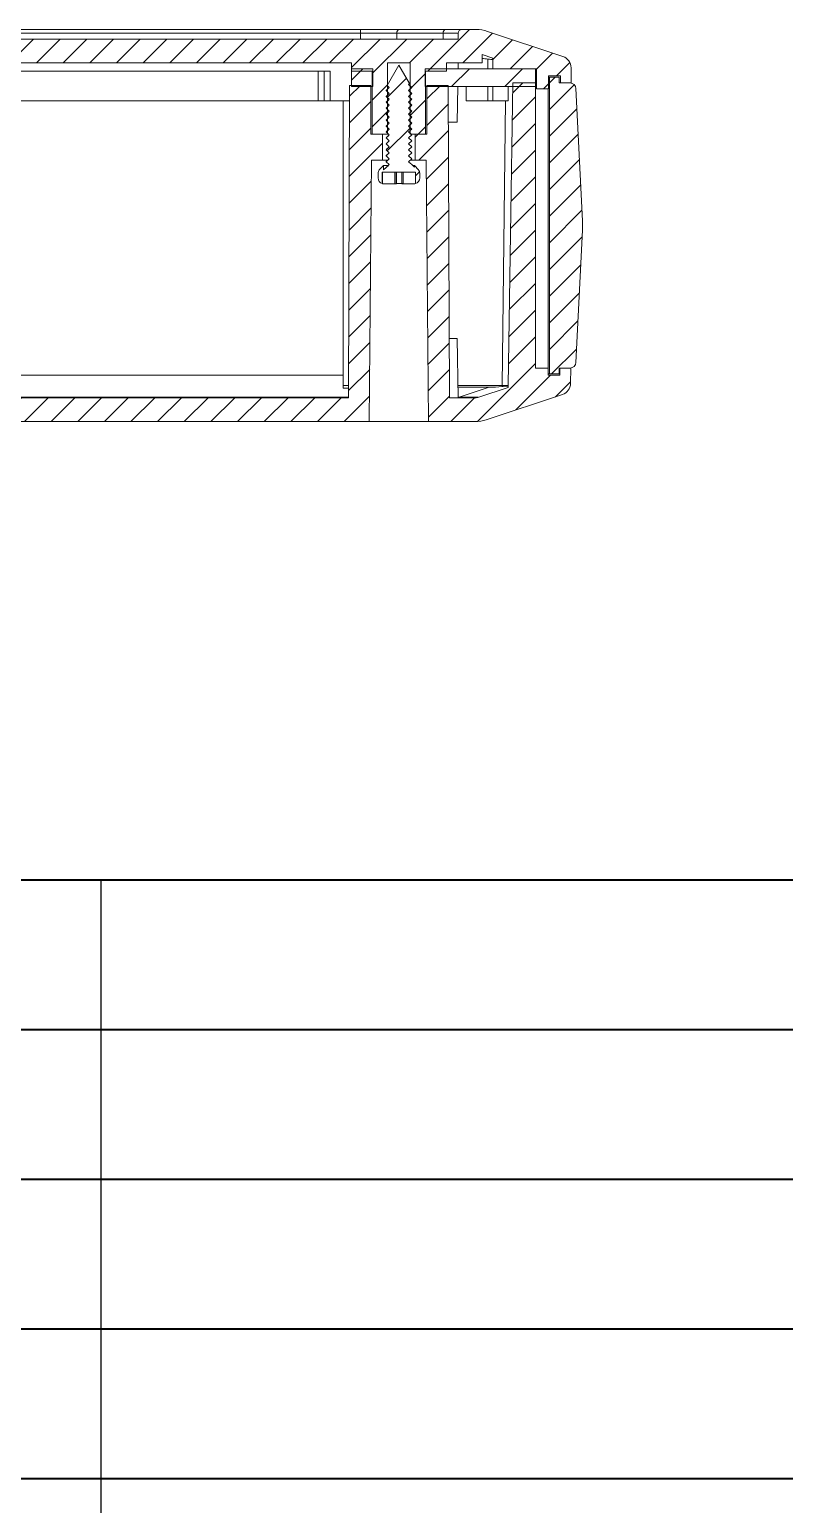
# Model space of a CAD drawing. Header units: inches. Extents: x 1153 to 4131, y 573 to 1071.
# Drawn here: x 1664.3 to 1727.9, y 702.7 to 826.8 of the extents above; entities that cross this region are included whole.
import ezdxf

# ---------------------------------------------------------------- set-up
doc = ezdxf.new("R2010")
doc.units = ezdxf.units.IN
doc.layers.add('粗实线', color=7, linetype='Continuous', lineweight=30)
pattern_1 = [(45, (-1071.9784, -1023.8246), (-1.122532, 1.122532), [])]
pattern_2 = [(45, (1587.2907, 758.8273), (-2.245064, 2.245064), [])]

msp = doc.modelspace()

# ---------------------------------------------------------------- hatches: boundary and pattern name
at = {"linetype": 'Continuous', "lineweight": 0}
h = msp.add_hatch(dxfattribs=at)
h.set_pattern_fill('ANSI31', color=4, scale=0.5, style=0)
h.set_pattern_definition(pattern_1)
edge = h.paths.add_edge_path(flags=0)
edge.add_line((1617.859, 821.837), (1618.859, 821.837))
edge.add_line((1618.859, 821.837), (1618.859, 823.537))
edge.add_line((1618.859, 823.537), (1622.559, 823.537))
edge.add_line((1622.559, 823.537), (1622.559, 824.429))
edge.add_line((1622.559, 824.429), (1623.459, 824.729))
edge.add_line((1623.459, 824.729), (1623.459, 824.037))
edge.add_line((1623.459, 824.037), (1626.459, 824.037))
edge.add_line((1626.459, 824.037), (1626.459, 823.337))
edge.add_line((1626.459, 823.337), (1628.209, 823.337))
edge.add_line((1628.209, 823.337), (1628.209, 818.037))
edge.add_line((1628.209, 818.037), (1629.509, 818.037))
edge.add_line((1629.509, 818.037), (1629.509, 824.037))
edge.add_line((1629.509, 824.037), (1631.409, 824.037))
edge.add_line((1631.409, 824.037), (1631.409, 818.037))
edge.add_line((1631.409, 818.037), (1632.709, 818.037))
edge.add_line((1632.709, 818.037), (1632.709, 823.337))
edge.add_line((1632.709, 823.337), (1634.459, 823.337))
edge.add_line((1634.459, 823.337), (1634.459, 824.037))
edge.add_line((1634.459, 824.037), (1691.459, 824.037))
edge.add_line((1691.459, 824.037), (1691.459, 823.337))
edge.add_line((1691.459, 823.337), (1693.209, 823.337))
edge.add_line((1693.209, 823.337), (1693.209, 818.037))
edge.add_line((1693.209, 818.037), (1694.509, 818.037))
edge.add_line((1694.509, 818.037), (1694.509, 824.037))
edge.add_line((1694.509, 824.037), (1696.409, 824.037))
edge.add_line((1696.409, 824.037), (1696.409, 818.037))
edge.add_line((1696.409, 818.037), (1697.709, 818.037))
edge.add_line((1697.709, 818.037), (1697.709, 823.337))
edge.add_line((1697.709, 823.337), (1699.459, 823.337))
edge.add_line((1699.459, 823.337), (1699.459, 824.037))
edge.add_line((1699.459, 824.037), (1702.459, 824.037))
edge.add_line((1702.459, 824.037), (1702.459, 824.729))
edge.add_line((1702.459, 824.729), (1703.359, 824.429))
edge.add_line((1703.359, 824.429), (1703.359, 823.537))
edge.add_line((1703.359, 823.537), (1707.059, 823.537))
edge.add_line((1707.059, 823.537), (1707.059, 821.837))
edge.add_line((1707.059, 821.837), (1708.059, 821.837))
edge.add_line((1708.059, 821.837), (1708.059, 822.937))
edge.add_line((1708.059, 822.937), (1709.059, 822.937))
edge.add_line((1709.059, 822.937), (1709.059, 822.337))
edge.add_line((1709.059, 822.337), (1709.959, 822.337))
edge.add_line((1709.959, 822.337), (1709.959, 823.616))
edge.add_arc((1708.959, 823.616), 1, 0, 71.56505)
edge.add_line((1709.276, 824.565), (1702.921, 826.683))
edge.add_arc((1701.973, 823.837), 3, 71.56505, 90)
edge.add_line((1701.973, 826.837), (1700.759, 826.837))
edge.add_arc((1700.759, 826.537), 0.3, 90, 180)
edge.add_line((1700.459, 826.537), (1700.459, 826.037))
edge.add_line((1700.459, 826.037), (1625.459, 826.037))
edge.add_line((1625.459, 826.037), (1625.459, 826.537))
edge.add_arc((1625.159, 826.537), 0.3, 0, 90)
edge.add_line((1625.159, 826.837), (1623.946, 826.837))
edge.add_arc((1623.946, 823.837), 3, 90, 108.43495)
edge.add_line((1622.998, 826.683), (1616.643, 824.565))
edge.add_arc((1616.959, 823.616), 1, 108.43495, 180)
edge.add_line((1615.959, 823.616), (1615.959, 822.337))
edge.add_line((1615.959, 822.337), (1616.859, 822.337))
edge.add_line((1616.859, 822.337), (1616.859, 822.937))
edge.add_line((1616.859, 822.937), (1617.859, 822.937))
edge.add_line((1617.859, 822.937), (1617.859, 821.837))
h = msp.add_hatch(dxfattribs=at)
h.set_pattern_fill('ANSI31', style=0)
h.set_pattern_definition(pattern_2)
h.paths.add_polyline_path([(1693.259, 822.037), (1693.259, 823.537), (1691.459, 823.537), (1691.459, 822.037)], flags=0)
h = msp.add_hatch(dxfattribs=at)
h.set_pattern_fill('ANSI31', style=0)
h.set_pattern_definition(pattern_2)
edge = h.paths.add_edge_path(flags=0)
edge.add_line((1696.86, 814.837), (1696.86, 813.86))
edge.add_arc((1696.709, 814.337), 0.5, 287.53485, 360)
edge.add_line((1697.209, 814.337), (1697.209, 814.737))
edge.add_arc((1696.709, 814.737), 0.5, 0, 36.8699)
edge.add_line((1697.109, 815.037), (1696.764, 815.383))
edge.add_line((1696.764, 815.383), (1696.764, 815.26))
edge.add_line((1696.764, 815.26), (1696.545, 815.46))
edge.add_line((1696.545, 815.46), (1696.273, 815.71))
edge.add_line((1696.273, 815.71), (1696.545, 815.96))
edge.add_line((1696.545, 815.96), (1696.273, 816.21))
edge.add_line((1696.273, 816.21), (1696.545, 816.46))
edge.add_line((1696.545, 816.46), (1696.273, 816.71))
edge.add_line((1696.273, 816.71), (1696.545, 816.96))
edge.add_line((1696.545, 816.96), (1696.273, 817.21))
edge.add_line((1696.273, 817.21), (1696.545, 817.46))
edge.add_line((1696.545, 817.46), (1696.273, 817.71))
edge.add_line((1696.273, 817.71), (1696.545, 817.96))
edge.add_line((1696.545, 817.96), (1696.273, 818.21))
edge.add_line((1696.273, 818.21), (1696.545, 818.46))
edge.add_line((1696.545, 818.46), (1696.273, 818.71))
edge.add_line((1696.273, 818.71), (1696.545, 818.96))
edge.add_line((1696.545, 818.96), (1696.273, 819.21))
edge.add_line((1696.273, 819.21), (1696.545, 819.46))
edge.add_line((1696.545, 819.46), (1696.273, 819.71))
edge.add_line((1696.273, 819.71), (1696.545, 819.96))
edge.add_line((1696.545, 819.96), (1696.273, 820.21))
edge.add_line((1696.273, 820.21), (1696.545, 820.46))
edge.add_line((1696.545, 820.46), (1696.273, 820.71))
edge.add_line((1696.273, 820.71), (1696.545, 820.96))
edge.add_line((1696.545, 820.96), (1696.273, 821.21))
edge.add_line((1696.273, 821.21), (1696.545, 821.46))
edge.add_line((1696.545, 821.46), (1696.273, 821.71))
edge.add_line((1696.273, 821.71), (1696.544, 821.959))
edge.add_line((1696.544, 821.959), (1696.54, 821.965))
edge.add_line((1696.54, 821.965), (1696.273, 822.21))
edge.add_line((1696.273, 822.21), (1696.355, 822.286))
edge.add_line((1696.355, 822.286), (1695.459, 823.837))
edge.add_line((1695.459, 823.837), (1694.469, 822.122))
edge.add_line((1694.469, 822.122), (1694.646, 821.96))
edge.add_line((1694.646, 821.96), (1694.373, 821.71))
edge.add_line((1694.373, 821.71), (1694.646, 821.46))
edge.add_line((1694.646, 821.46), (1694.373, 821.21))
edge.add_line((1694.373, 821.21), (1694.646, 820.96))
edge.add_line((1694.646, 820.96), (1694.373, 820.71))
edge.add_line((1694.373, 820.71), (1694.646, 820.46))
edge.add_line((1694.646, 820.46), (1694.373, 820.21))
edge.add_line((1694.373, 820.21), (1694.646, 819.96))
edge.add_line((1694.646, 819.96), (1694.373, 819.71))
edge.add_line((1694.373, 819.71), (1694.646, 819.46))
edge.add_line((1694.646, 819.46), (1694.373, 819.21))
edge.add_line((1694.373, 819.21), (1694.646, 818.96))
edge.add_line((1694.646, 818.96), (1694.373, 818.71))
edge.add_line((1694.373, 818.71), (1694.646, 818.46))
edge.add_line((1694.646, 818.46), (1694.373, 818.21))
edge.add_line((1694.373, 818.21), (1694.646, 817.96))
edge.add_line((1694.646, 817.96), (1694.373, 817.71))
edge.add_line((1694.373, 817.71), (1694.646, 817.46))
edge.add_line((1694.646, 817.46), (1694.373, 817.21))
edge.add_line((1694.373, 817.21), (1694.646, 816.96))
edge.add_line((1694.646, 816.96), (1694.373, 816.71))
edge.add_line((1694.373, 816.71), (1694.646, 816.46))
edge.add_line((1694.646, 816.46), (1694.373, 816.21))
edge.add_line((1694.373, 816.21), (1694.646, 815.96))
edge.add_line((1694.646, 815.96), (1694.373, 815.71))
edge.add_line((1694.373, 815.71), (1694.646, 815.46))
edge.add_line((1694.646, 815.46), (1694.373, 815.21))
edge.add_line((1694.373, 815.21), (1694.155, 815.01))
edge.add_line((1694.155, 815.01), (1694.155, 815.383))
edge.add_line((1694.155, 815.383), (1693.809, 815.037))
edge.add_arc((1694.209, 814.737), 0.5, 143.1301, 180)
edge.add_line((1693.709, 814.737), (1693.709, 814.337))
edge.add_arc((1694.209, 814.337), 0.5, 180, 252.46515)
edge.add_line((1694.059, 813.86), (1694.059, 814.837))
edge.add_line((1694.059, 814.837), (1696.86, 814.837))
h = msp.add_hatch(dxfattribs=at)
h.set_pattern_fill('ANSI31', style=0)
h.set_pattern_definition(pattern_2)
h.paths.add_polyline_path([(1706.959, 822.037), (1706.959, 823.537), (1697.659, 823.537), (1697.659, 822.037)], flags=0)
h = msp.add_hatch(dxfattribs=at)
h.set_pattern_fill('ANSI31', color=4, scale=0.5, style=0)
h.set_pattern_definition(pattern_1)
h.paths.add_polyline_path([(1691.301, 822.137), (1691.209, 795.837), (1634.709, 795.837), (1634.618, 822.137), (1632.809, 822.137), (1632.809, 818.037), (1631.837, 818.037), (1631.829, 815.837), (1632.767, 815.837), (1632.959, 793.837), (1692.959, 793.837), (1693.151, 815.837), (1694.09, 815.837), (1694.082, 818.037), (1693.109, 818.037), (1693.109, 822.137)], flags=0)
h = msp.add_hatch(dxfattribs=at)
h.set_pattern_fill('ANSI31', color=4, scale=0.5, style=0)
h.set_pattern_definition(pattern_1)
edge = h.paths.add_edge_path(flags=0)
edge.add_line((1705.06, 822.337), (1704.66, 796.874))
edge.add_line((1704.66, 796.874), (1704.66, 796.705))
edge.add_line((1704.66, 796.705), (1702.192, 795.888))
edge.add_arc((1701.878, 796.837), 1, 270, 288.33287, ccw=False)
edge.add_line((1701.878, 795.837), (1699.709, 795.837))
edge.add_line((1699.709, 795.837), (1699.618, 822.137))
edge.add_line((1699.618, 822.137), (1697.809, 822.137))
edge.add_line((1697.809, 822.137), (1697.809, 818.037))
edge.add_line((1697.809, 818.037), (1696.837, 818.037))
edge.add_line((1696.837, 818.037), (1696.829, 815.837))
edge.add_line((1696.829, 815.837), (1697.767, 815.837))
edge.add_line((1697.767, 815.837), (1697.959, 793.837))
edge.add_line((1697.959, 793.837), (1701.878, 793.837))
edge.add_arc((1701.878, 796.837), 3, 270, 288.33287)
edge.add_line((1702.821, 793.989), (1709.233, 796.113))
edge.add_arc((1708.918, 797.063), 1, 288.33287, 359)
edge.add_line((1709.918, 797.045), (1709.94, 798.337))
edge.add_line((1709.94, 798.337), (1709.023, 798.337))
edge.add_line((1709.023, 798.337), (1709.023, 797.737))
edge.add_line((1709.023, 797.737), (1708.023, 797.737))
edge.add_line((1708.023, 797.737), (1708.023, 798.337))
edge.add_line((1708.023, 798.337), (1706.959, 798.337))
edge.add_line((1706.959, 798.337), (1706.959, 822.337))
edge.add_line((1706.959, 822.337), (1705.06, 822.337))
h = msp.add_hatch(dxfattribs=at)
h.set_pattern_fill('ANSI31', color=4, scale=0.5, style=0)
h.set_pattern_definition(pattern_1)
edge = h.paths.add_edge_path(flags=0)
edge.add_line((1710.368, 798.812), (1710.924, 809.937))
edge.add_arc((1702.934, 810.337), 8, 357.13759, 362.86241)
edge.add_line((1710.924, 810.736), (1710.368, 821.862))
edge.add_arc((1709.869, 821.837), 0.5, 2.86241, 90)
edge.add_line((1709.869, 822.337), (1708.944, 822.337))
edge.add_line((1708.944, 822.337), (1708.944, 822.837))
edge.add_line((1708.944, 822.837), (1708.144, 822.837))
edge.add_line((1708.144, 822.837), (1708.144, 797.837))
edge.add_line((1708.144, 797.837), (1708.944, 797.837))
edge.add_line((1708.944, 797.837), (1708.944, 798.337))
edge.add_line((1708.944, 798.337), (1709.869, 798.337))
edge.add_arc((1709.869, 798.837), 0.5, 270, 357.13759)

# ---------------------------------------------------------------- linework, layer by layer
at = {"color": 7, "linetype": 'Continuous', "lineweight": 15}
for p, q in [((1625.459, 826.037), (1700.459, 826.037)), ((1692.233, 826.837), (1633.686, 826.837)), ((1633.686, 826.537), (1692.233, 826.537)), ((1692.233, 826.537), (1692.233, 826.837)), ((1692.233, 826.537), (1692.233, 826.037)), ((1695.291, 826.537), (1695.291, 826.037)), ((1695.291, 826.537), (1699.193, 826.537)), ((1699.405, 826.837), (1695.503, 826.837)), ((1699.193, 826.537), (1699.193, 826.037)), ((1700.459, 826.037), (1700.459, 826.537)), ((1700.759, 826.837), (1701.973, 826.837)), ((1709.276, 824.565), (1702.921, 826.683)), ((1702.459, 824.037), (1702.459, 824.729)), ((1703.359, 824.429), (1702.459, 824.729)), ((1634.459, 824.037), (1691.459, 824.037)), ((1636.259, 823.337), (1689.659, 823.337)), ((1688.659, 823.337), (1688.659, 820.837)), ((1689.159, 823.337), (1689.159, 820.837)), ((1689.659, 823.337), (1689.659, 820.837)), ((1691.459, 824.037), (1691.459, 823.337)), ((1691.459, 822.037), (1691.459, 823.537)), ((1693.259, 823.537), (1691.459, 823.537)), ((1691.459, 823.337), (1693.209, 823.337)), ((1693.209, 823.337), (1693.209, 818.037)), ((1693.259, 822.037), (1693.259, 823.537)), ((1694.469, 822.122), (1695.459, 823.837)), ((1694.509, 824.037), (1696.409, 824.037)), ((1694.509, 824.037), (1694.509, 818.037)), ((1695.459, 823.837), (1696.355, 822.286)), ((1696.409, 818.037), (1696.409, 824.037)), ((1697.659, 823.537), (1697.659, 822.037)), ((1706.959, 823.537), (1697.659, 823.537)), ((1697.709, 823.337), (1699.459, 823.337)), ((1697.709, 818.037), (1697.709, 823.337)), ((1699.459, 824.037), (1702.459, 824.037)), ((1699.459, 823.337), (1699.459, 824.037)), ((1700.451, 823.537), (1700.459, 824.037)), ((1703.359, 824.429), (1703.359, 823.537)), ((1707.059, 823.537), (1703.359, 823.537)), ((1706.959, 822.037), (1706.959, 823.537)), ((1707.059, 823.537), (1707.059, 821.837)), ((1709.959, 822.337), (1709.959, 823.616)), ((1691.301, 822.137), (1691.209, 795.837)), ((1693.109, 822.137), (1691.301, 822.137)), ((1693.109, 822.137), (1693.109, 818.037)), ((1694.469, 822.122), (1694.646, 821.96)), ((1696.273, 822.21), (1696.355, 822.286)), ((1696.54, 821.965), (1696.273, 822.21)), ((1697.809, 818.037), (1697.809, 822.137)), ((1699.618, 822.137), (1697.809, 822.137)), ((1699.709, 795.837), (1699.618, 822.137)), ((1704.66, 796.874), (1705.06, 822.337)), ((1706.959, 822.337), (1705.06, 822.337)), ((1706.959, 798.337), (1706.959, 822.337)), ((1708.059, 822.937), (1709.059, 822.937)), ((1708.059, 821.837), (1708.059, 822.937)), ((1708.144, 822.837), (1708.144, 797.837)), ((1708.944, 822.837), (1708.144, 822.837)), ((1708.944, 822.337), (1708.944, 822.837)), ((1709.869, 822.337), (1708.944, 822.337)), ((1709.059, 822.337), (1709.059, 822.937)), ((1709.059, 822.337), (1709.959, 822.337)), ((1688.659, 820.837), (1637.259, 820.837)), ((1689.159, 820.837), (1688.659, 820.837)), ((1689.659, 820.837), (1689.159, 820.837)), ((1689.659, 820.837), (1691.297, 820.837)), ((1690.759, 796.874), (1690.759, 820.837)), ((1693.259, 822.037), (1691.459, 822.037)), ((1694.646, 821.96), (1694.373, 821.71)), ((1694.373, 821.71), (1694.646, 821.46)), ((1694.646, 821.46), (1694.373, 821.21)), ((1694.373, 821.21), (1694.646, 820.96)), ((1694.646, 820.96), (1694.373, 820.71)), ((1696.273, 821.71), (1696.544, 821.959)), ((1696.545, 821.46), (1696.273, 821.71)), ((1696.273, 821.21), (1696.545, 821.46)), ((1696.545, 820.96), (1696.273, 821.21)), ((1696.273, 820.71), (1696.545, 820.96)), ((1696.54, 821.965), (1696.544, 821.959)), ((1696.544, 821.956), (1696.544, 821.959)), ((1706.959, 822.037), (1697.659, 822.037)), ((1700.372, 819.037), (1700.425, 822.037)), ((1701.134, 822.037), (1701.134, 820.837)), ((1701.134, 820.837), (1702.949, 820.837)), ((1703.359, 820.837), (1702.949, 820.837)), ((1703.359, 820.837), (1703.359, 822.037)), ((1704.659, 820.837), (1703.359, 820.837)), ((1704.659, 822.037), (1704.659, 820.837)), ((1707.059, 822.037), (1706.959, 822.037)), ((1708.059, 821.837), (1707.059, 821.837)), ((1708.023, 821.837), (1708.023, 798.337)), ((1710.368, 821.862), (1710.924, 810.736)), ((1694.373, 820.71), (1694.646, 820.46)), ((1694.646, 820.46), (1694.373, 820.21)), ((1694.373, 820.21), (1694.646, 819.96)), ((1694.646, 819.96), (1694.373, 819.71)), ((1694.373, 819.71), (1694.646, 819.46)), ((1696.545, 820.46), (1696.273, 820.71)), ((1696.273, 820.21), (1696.545, 820.46)), ((1696.545, 819.96), (1696.273, 820.21)), ((1696.273, 819.71), (1696.545, 819.96)), ((1696.545, 819.46), (1696.273, 819.71)), ((1694.646, 819.46), (1694.373, 819.21)), ((1694.373, 819.21), (1694.646, 818.96)), ((1694.646, 818.96), (1694.373, 818.71)), ((1694.373, 818.71), (1694.646, 818.46)), ((1694.646, 818.46), (1694.373, 818.21)), ((1696.273, 819.21), (1696.545, 819.46)), ((1696.545, 818.96), (1696.273, 819.21)), ((1696.273, 818.71), (1696.545, 818.96)), ((1696.545, 818.46), (1696.273, 818.71)), ((1696.273, 818.21), (1696.545, 818.46)), ((1699.628, 819.037), (1700.372, 819.037)), ((1694.082, 818.037), (1693.109, 818.037)), ((1694.509, 818.037), (1693.209, 818.037)), ((1694.082, 818.037), (1694.09, 815.837)), ((1694.373, 818.21), (1694.646, 817.96)), ((1694.646, 817.96), (1694.373, 817.71)), ((1694.373, 817.71), (1694.646, 817.46)), ((1694.646, 817.46), (1694.373, 817.21)), ((1694.373, 817.21), (1694.646, 816.96)), ((1694.509, 818.037), (1694.547, 818.037)), ((1696.545, 817.96), (1696.273, 818.21)), ((1696.273, 817.71), (1696.545, 817.96)), ((1696.545, 817.46), (1696.273, 817.71)), ((1696.273, 817.21), (1696.545, 817.46)), ((1696.545, 816.96), (1696.273, 817.21)), ((1697.709, 818.037), (1696.409, 818.037)), ((1696.545, 817.96), (1696.497, 817.941)), ((1696.545, 817.46), (1696.497, 817.441)), ((1696.829, 815.837), (1696.837, 818.037)), ((1697.809, 818.037), (1696.837, 818.037)), ((1694.646, 816.96), (1694.373, 816.71)), ((1694.373, 816.71), (1694.646, 816.46)), ((1694.646, 816.46), (1694.373, 816.21)), ((1694.373, 816.21), (1694.646, 815.96)), ((1694.646, 815.96), (1694.373, 815.71)), ((1696.273, 816.71), (1696.545, 816.96)), ((1696.545, 816.46), (1696.273, 816.71)), ((1696.273, 816.21), (1696.545, 816.46)), ((1696.545, 815.96), (1696.273, 816.21)), ((1696.273, 815.71), (1696.545, 815.96)), ((1696.545, 816.96), (1696.497, 816.941)), ((1696.545, 816.46), (1696.497, 816.441)), ((1696.545, 815.96), (1696.497, 815.941)), ((1693.151, 815.837), (1692.959, 793.837)), ((1694.09, 815.837), (1693.151, 815.837)), ((1693.709, 814.337), (1693.709, 814.737)), ((1693.809, 815.037), (1694.155, 815.383)), ((1696.86, 814.837), (1694.059, 814.837)), ((1694.059, 814.837), (1694.059, 813.86)), ((1694.068, 814.837), (1694.068, 813.867)), ((1694.09, 815.837), (1694.508, 815.837)), ((1694.155, 815.01), (1694.155, 815.383)), ((1694.549, 815.383), (1694.155, 815.383)), ((1694.373, 815.21), (1694.155, 815.01)), ((1694.377, 815.216), (1694.158, 815.015)), ((1694.373, 815.71), (1694.646, 815.46)), ((1694.646, 815.46), (1694.373, 815.21)), ((1695.117, 813.837), (1695.117, 814.837)), ((1695.22, 814.837), (1695.22, 813.837)), ((1695.252, 814.837), (1695.252, 813.867)), ((1695.72, 813.837), (1695.72, 814.837)), ((1695.817, 814.837), (1695.817, 813.837)), ((1696.545, 815.46), (1696.273, 815.71)), ((1696.414, 815.837), (1696.829, 815.837)), ((1696.764, 815.26), (1696.545, 815.46)), ((1696.764, 815.383), (1696.638, 815.383)), ((1696.764, 815.383), (1696.764, 815.26)), ((1696.764, 815.383), (1697.109, 815.037)), ((1697.767, 815.837), (1696.829, 815.837)), ((1696.86, 813.86), (1696.86, 814.837)), ((1697.209, 814.737), (1697.209, 814.337)), ((1697.959, 793.837), (1697.767, 815.837)), ((1694.243, 813.837), (1695.117, 813.837)), ((1695.22, 813.837), (1695.117, 813.837)), ((1695.22, 813.837), (1695.247, 813.837)), ((1695.817, 813.837), (1695.72, 813.837)), ((1695.817, 813.837), (1696.691, 813.837)), ((1710.368, 798.812), (1710.924, 809.937)), ((1700.372, 800.837), (1699.692, 800.837)), ((1700.459, 795.837), (1700.372, 800.837)), ((1635.159, 797.737), (1690.759, 797.737)), ((1706.959, 798.337), (1708.023, 798.337)), ((1708.023, 797.737), (1708.023, 798.337)), ((1709.023, 797.737), (1708.023, 797.737)), ((1708.944, 797.837), (1708.144, 797.837)), ((1708.944, 798.337), (1708.944, 797.837)), ((1709.869, 798.337), (1708.944, 798.337)), ((1709.023, 798.337), (1709.023, 797.737)), ((1709.023, 798.337), (1709.94, 798.337)), ((1709.918, 797.045), (1709.94, 798.337)), ((1690.759, 796.874), (1690.759, 796.655)), ((1691.212, 796.655), (1690.759, 796.655)), ((1703.053, 796.721), (1700.444, 796.721)), ((1700.537, 795.887), (1703.053, 796.721)), ((1702.192, 795.888), (1704.66, 796.705)), ((1702.821, 793.989), (1709.233, 796.113)), ((1704.66, 796.874), (1704.162, 796.874)), ((1704.162, 796.874), (1704.162, 796.783)), ((1704.66, 796.705), (1704.66, 796.874)), ((1691.209, 795.837), (1634.709, 795.837)), ((1701.878, 795.837), (1699.709, 795.837)), ((1692.959, 793.837), (1632.959, 793.837)), ((1692.959, 793.837), (1697.959, 793.837)), ((1701.878, 793.837), (1697.959, 793.837))]:
    msp.add_line(p, q, dxfattribs=at)
at = {"color": 8, "linetype": 'Continuous', "lineweight": 15}
for p, q in [((1702.949, 823.537), (1702.949, 824.349)), ((1702.949, 820.837), (1702.949, 822.037)), ((1704.429, 820.837), (1704.162, 796.874)), ((1691.213, 796.874), (1690.759, 796.874)), ((1704.162, 796.874), (1700.441, 796.874)), ((1634.709, 795.888), (1691.21, 795.888)), ((1700.459, 795.887), (1700.537, 795.887))]:
    msp.add_line(p, q, dxfattribs=at)
msp.add_line((1670.382, 679.619), (1670.382, 755.219))
at = {"color": 7, "linetype": 'Continuous', "lineweight": 15}
for centre, radius, start, end in [((1695.556, 826.574), 0.268, 101.42175, 188.04947), ((1699.458, 826.574), 0.268, 101.42175, 188.04947), ((1700.759, 826.537), 0.3, 90, 180), ((1701.973, 823.837), 3, 71.56505, 90), ((1708.959, 823.616), 1, 0, 71.56505), ((1709.869, 821.837), 0.5, 2.86241, 90), ((1694.209, 814.737), 0.5, 143.1301, 180), ((1696.709, 814.737), 0.5, 0, 36.8699), ((1694.209, 814.337), 0.5, 180, 252.46515), ((1696.709, 814.337), 0.5, 287.53485, 0), ((1702.934, 810.337), 8, 357.13759, 2.86241), ((1709.869, 798.837), 0.5, 270, 357.13759), ((1708.918, 797.063), 1, 288.33287, 359), ((1701.878, 796.837), 1, 270, 288.33287), ((1701.878, 796.837), 3, 270, 288.33287)]:
    msp.add_arc(centre, radius, start, end, dxfattribs=at)
at = {"color": 8, "linetype": 'Continuous', "lineweight": 15}
msp.add_arc((1700.303, 796.386), 0.551, 286.419, 295.11467, dxfattribs=at)
at = {"color": 7, "linetype": 'Continuous', "lineweight": 15}
for centre, major_axis, ratio, start_param, end_param in [((1703.359, 805.455), (-3.385, 18.821), 0.7095423, 6.0647245, 6.1003305), ((1704.694, 815.679), (3.331, 18.81), 0.7097355, 3.266618, 3.347496)]:
    msp.add_ellipse(centre, major_axis=major_axis, ratio=ratio, start_param=start_param, end_param=end_param, dxfattribs=at)
for points, knots in [([(1695.503, 826.837), (1695.276, 826.837), (1694.824, 826.837), (1694.013, 826.837), (1693.143, 826.837), (1692.537, 826.837), (1692.233, 826.837)], [0, 0, 0, 0, 0.2509104, 0.4998716, 0.748893, 1, 1, 1, 1]), ([(1692.233, 826.537), (1692.529, 826.537), (1693.097, 826.537), (1693.905, 826.537), (1694.651, 826.537), (1695.071, 826.537), (1695.291, 826.537)], [0, 0, 0, 0, 0.2609217, 0.5, 0.7390783, 1, 1, 1, 1]), ([(1699.193, 826.537), (1699.392, 826.537), (1699.775, 826.537), (1700.171, 826.537), (1700.418, 826.537), (1700.445, 826.537), (1700.459, 826.537)], [0, 0, 0, 0, 0.2609217, 0.5, 0.7390783, 1, 1, 1, 1]), ([(1700.759, 826.837), (1700.742, 826.837), (1700.708, 826.837), (1700.431, 826.837), (1700.012, 826.837), (1699.608, 826.837), (1699.405, 826.837)], [0, 0, 0, 0, 0.25091042, 0.49987158, 0.74889297, 1, 1, 1, 1]), ([(1702.949, 824.349), (1703.047, 824.339), (1703.243, 824.318), (1703.349, 824.328), (1703.357, 824.345), (1703.359, 824.349)], [0, 0, 0, 0, 0.4189769, 0.8380043, 1, 1, 1, 1]), ([(1696.331, 822.273), (1696.335, 822.273), (1696.361, 822.278), (1696.358, 822.282), (1696.355, 822.286)], [0, 0, 0, 0, 0.1527636, 1, 1, 1, 1]), ([(1708.059, 822.837), (1708.073, 822.837), (1708.136, 822.837), (1708.141, 822.837), (1708.144, 822.837)], [0, 0, 0, 0, 0.2181346, 1, 1, 1, 1]), ([(1694.386, 821.717), (1694.381, 821.715), (1694.372, 821.713), (1694.373, 821.711), (1694.373, 821.71)], [0, 0, 0, 0, 0.58137852, 1, 1, 1, 1]), ([(1694.386, 821.217), (1694.381, 821.215), (1694.372, 821.213), (1694.373, 821.211), (1694.373, 821.21)], [0, 0, 0, 0, 0.5813785, 1, 1, 1, 1]), ([(1694.644, 821.962), (1694.601, 821.922), (1694.557, 821.882), (1694.514, 821.843), (1694.514, 821.842)], [0, 0, 0, 0, 0.9968075, 1, 1, 1, 1]), ([(1694.644, 821.462), (1694.601, 821.422), (1694.557, 821.382), (1694.514, 821.343), (1694.514, 821.342)], [0, 0, 0, 0, 0.99680746, 1, 1, 1, 1]), ([(1694.644, 820.962), (1694.601, 820.922), (1694.557, 820.882), (1694.514, 820.843), (1694.514, 820.842)], [0, 0, 0, 0, 0.99680746, 1, 1, 1, 1]), ([(1694.386, 820.717), (1694.381, 820.715), (1694.372, 820.713), (1694.373, 820.711), (1694.373, 820.71)], [0, 0, 0, 0, 0.5813785, 1, 1, 1, 1]), ([(1694.386, 820.217), (1694.381, 820.215), (1694.372, 820.213), (1694.373, 820.211), (1694.373, 820.21)], [0, 0, 0, 0, 0.5813785, 1, 1, 1, 1]), ([(1694.386, 819.717), (1694.381, 819.715), (1694.372, 819.713), (1694.373, 819.711), (1694.373, 819.71)], [0, 0, 0, 0, 0.5813785, 1, 1, 1, 1]), ([(1694.644, 820.462), (1694.601, 820.422), (1694.557, 820.382), (1694.514, 820.343), (1694.514, 820.342)], [0, 0, 0, 0, 0.99680746, 1, 1, 1, 1]), ([(1694.644, 819.962), (1694.601, 819.922), (1694.557, 819.882), (1694.514, 819.843), (1694.514, 819.842)], [0, 0, 0, 0, 0.9968075, 1, 1, 1, 1]), ([(1694.386, 819.217), (1694.381, 819.215), (1694.372, 819.213), (1694.373, 819.211), (1694.373, 819.21)], [0, 0, 0, 0, 0.5813785, 1, 1, 1, 1]), ([(1694.386, 818.717), (1694.381, 818.715), (1694.372, 818.713), (1694.373, 818.711), (1694.373, 818.71)], [0, 0, 0, 0, 0.5813785, 1, 1, 1, 1]), ([(1694.644, 819.462), (1694.601, 819.422), (1694.557, 819.382), (1694.514, 819.343), (1694.514, 819.342)], [0, 0, 0, 0, 0.9968075, 1, 1, 1, 1]), ([(1694.644, 818.962), (1694.601, 818.922), (1694.557, 818.882), (1694.514, 818.843), (1694.514, 818.842)], [0, 0, 0, 0, 0.9968075, 1, 1, 1, 1]), ([(1694.644, 818.462), (1694.601, 818.422), (1694.557, 818.382), (1694.514, 818.343), (1694.514, 818.342)], [0, 0, 0, 0, 0.9968075, 1, 1, 1, 1]), ([(1694.386, 818.217), (1694.381, 818.215), (1694.372, 818.213), (1694.373, 818.211), (1694.373, 818.21)], [0, 0, 0, 0, 0.5813785, 1, 1, 1, 1]), ([(1694.386, 817.717), (1694.381, 817.715), (1694.372, 817.713), (1694.373, 817.711), (1694.373, 817.71)], [0, 0, 0, 0, 0.5813785, 1, 1, 1, 1]), ([(1694.386, 817.217), (1694.381, 817.215), (1694.372, 817.213), (1694.373, 817.211), (1694.373, 817.21)], [0, 0, 0, 0, 0.5813785, 1, 1, 1, 1]), ([(1694.644, 817.962), (1694.601, 817.922), (1694.512, 817.841), (1694.423, 817.759), (1694.377, 817.717)], [0, 0, 0, 0, 0.4863255, 1, 1, 1, 1]), ([(1694.644, 817.462), (1694.601, 817.422), (1694.512, 817.341), (1694.423, 817.259), (1694.377, 817.217)], [0, 0, 0, 0, 0.4863255, 1, 1, 1, 1]), ([(1694.386, 816.717), (1694.381, 816.715), (1694.372, 816.713), (1694.373, 816.711), (1694.373, 816.71)], [0, 0, 0, 0, 0.5813785, 1, 1, 1, 1]), ([(1694.386, 816.217), (1694.381, 816.215), (1694.372, 816.213), (1694.373, 816.211), (1694.373, 816.21)], [0, 0, 0, 0, 0.5813785, 1, 1, 1, 1]), ([(1694.644, 816.962), (1694.601, 816.922), (1694.512, 816.841), (1694.423, 816.759), (1694.377, 816.717)], [0, 0, 0, 0, 0.4863255, 1, 1, 1, 1]), ([(1694.644, 816.462), (1694.601, 816.422), (1694.512, 816.341), (1694.423, 816.259), (1694.377, 816.217)], [0, 0, 0, 0, 0.4863255, 1, 1, 1, 1]), ([(1694.644, 815.962), (1694.601, 815.922), (1694.512, 815.841), (1694.423, 815.759), (1694.377, 815.717)], [0, 0, 0, 0, 0.4863255, 1, 1, 1, 1]), ([(1694.165, 815.015), (1694.161, 815.014), (1694.153, 815.013), (1694.155, 815.011), (1694.155, 815.01)], [0, 0, 0, 0, 0.4615178, 1, 1, 1, 1]), ([(1694.386, 815.717), (1694.381, 815.715), (1694.372, 815.713), (1694.373, 815.711), (1694.373, 815.71)], [0, 0, 0, 0, 0.5813785, 1, 1, 1, 1]), ([(1694.644, 815.462), (1694.601, 815.422), (1694.512, 815.341), (1694.423, 815.259), (1694.377, 815.217)], [0, 0, 0, 0, 0.4863255, 1, 1, 1, 1]), ([(1694.059, 813.86), (1694.059, 813.86), (1694.062, 813.859), (1694.065, 813.864), (1694.068, 813.867)], [0, 0, 0, 0, 0.1450505, 1, 1, 1, 1]), ([(1694.068, 813.867), (1694.082, 813.863), (1694.139, 813.844), (1694.198, 813.84), (1694.243, 813.837)], [0, 0, 0, 0, 0.2573175, 1, 1, 1, 1]), ([(1695.247, 813.837), (1695.247, 813.837), (1695.248, 813.837), (1695.25, 813.852), (1695.252, 813.867)], [0, 0, 0, 0, 0.0300879, 1, 1, 1, 1]), ([(1696.691, 813.837), (1696.705, 813.837), (1696.765, 813.838), (1696.822, 813.855), (1696.866, 813.867)], [0, 0, 0, 0, 0.2327202, 1, 1, 1, 1]), ([(1708.023, 797.837), (1708.051, 797.837), (1708.13, 797.837), (1708.139, 797.837), (1708.144, 797.837)], [0, 0, 0, 0, 0.3517908, 1, 1, 1, 1]), ([(1704.162, 796.783), (1704.282, 796.794), (1704.52, 796.816), (1704.647, 796.804), (1704.658, 796.784), (1704.66, 796.779)], [0, 0, 0, 0, 0.4204103, 0.8408483, 1, 1, 1, 1])]:
    msp.add_open_spline(points, degree=3, knots=knots, dxfattribs=at)
at = {"color": 8, "linetype": 'Continuous', "lineweight": 15}
for points, knots in [([(1694.383, 815.216), (1694.379, 815.215), (1694.372, 815.213), (1694.373, 815.211), (1694.373, 815.21)], [0, 0, 0, 0, 0.520233, 1, 1, 1, 1]), ([(1702.14, 795.885), (1702.123, 795.884), (1702.079, 795.881), (1701.782, 795.88), (1701.273, 795.881), (1700.785, 795.885), (1700.537, 795.887)], [0, 0, 0, 0, 0.1605249, 0.4374125, 0.7141315, 1, 1, 1, 1])]:
    msp.add_open_spline(points, degree=3, knots=knots, dxfattribs=at)
at = {"color": 7, "linetype": 'Continuous', "lineweight": 15}
msp.add_open_spline([(1695.252, 813.867), (1695.335, 813.864), (1695.502, 813.856), (1695.668, 813.864), (1695.752, 813.867)], degree=3, dxfattribs=at)
at = {"layer": '粗实线', "color": 7, "lineweight": 40}
for p, q in [((1845.031, 755.219), (1418.382, 755.219)), ((1845.031, 742.619), (1418.382, 742.619)), ((1845.031, 730.019), (1418.382, 730.019)), ((1845.031, 717.419), (1418.382, 717.419)), ((1845.031, 704.819), (1418.382, 704.819))]:
    msp.add_line(p, q, dxfattribs=at)

doc.saveas('drawing.dxf')
